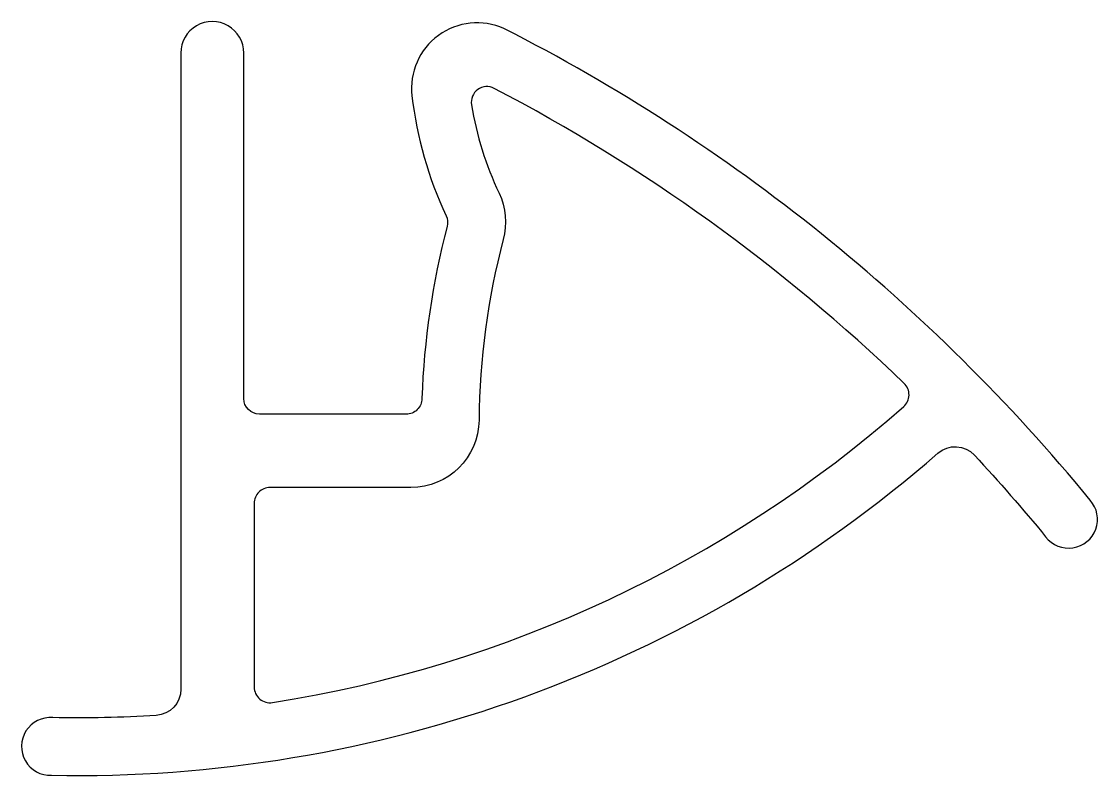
# Model space of a CAD drawing. Extents: x 143.9 to 164.4, y 211.5 to 225.9.
import ezdxf

# ---------------------------------------------------------------- set-up
doc = ezdxf.new("R2010")
doc.units = 0
doc.header["$LTSCALE"] = 15
doc.layers.get('0').update_dxf_attribs({"linetype": 'CONTINUOUS'})

msp = doc.modelspace()

# ---------------------------------------------------------------- linework, layer by layer
at = {"color": 7, "linetype": 'CONTINUOUS'}
for points in [[(151.349, 224.488, 0.079851), (151.999, 222.198, -0.176509), (152.021, 221.994, 0.055528), (151.538, 218.708, -0.414214), (151.238, 218.408), (148.438, 218.408, -0.414213), (148.138, 218.708), (148.138, 225.303, 1.004985), (146.938, 225.303), (146.938, 213.157, -0.395833), (146.469, 212.658, -0.0207), (144.492, 212.615, 1.062823), (144.47, 211.515, 0.18627), (161.389, 217.666, -0.405301), (162.084, 217.629, -0.015266), (163.444, 216.069, 1.03806), (164.295, 216.766, 0.103703), (153.105, 225.772, 0.582626)], [(152.919, 224.63, 0.618953), (152.485, 224.315, 0.069252), (153.011, 222.631, -0.176912), (153.092, 221.743, 0.06277), (152.629, 218.297, -0.41178), (151.329, 217.008), (148.638, 217.008, 0.414214), (148.338, 216.708), (148.338, 213.199, 0.460813), (148.685, 212.902, 0.142023), (160.734, 218.554, 0.438813), (160.744, 218.996, 0.071469)]]:
    msp.add_lwpolyline(points, format="xyb", close=True, dxfattribs=at)

doc.saveas('drawing.dxf')
